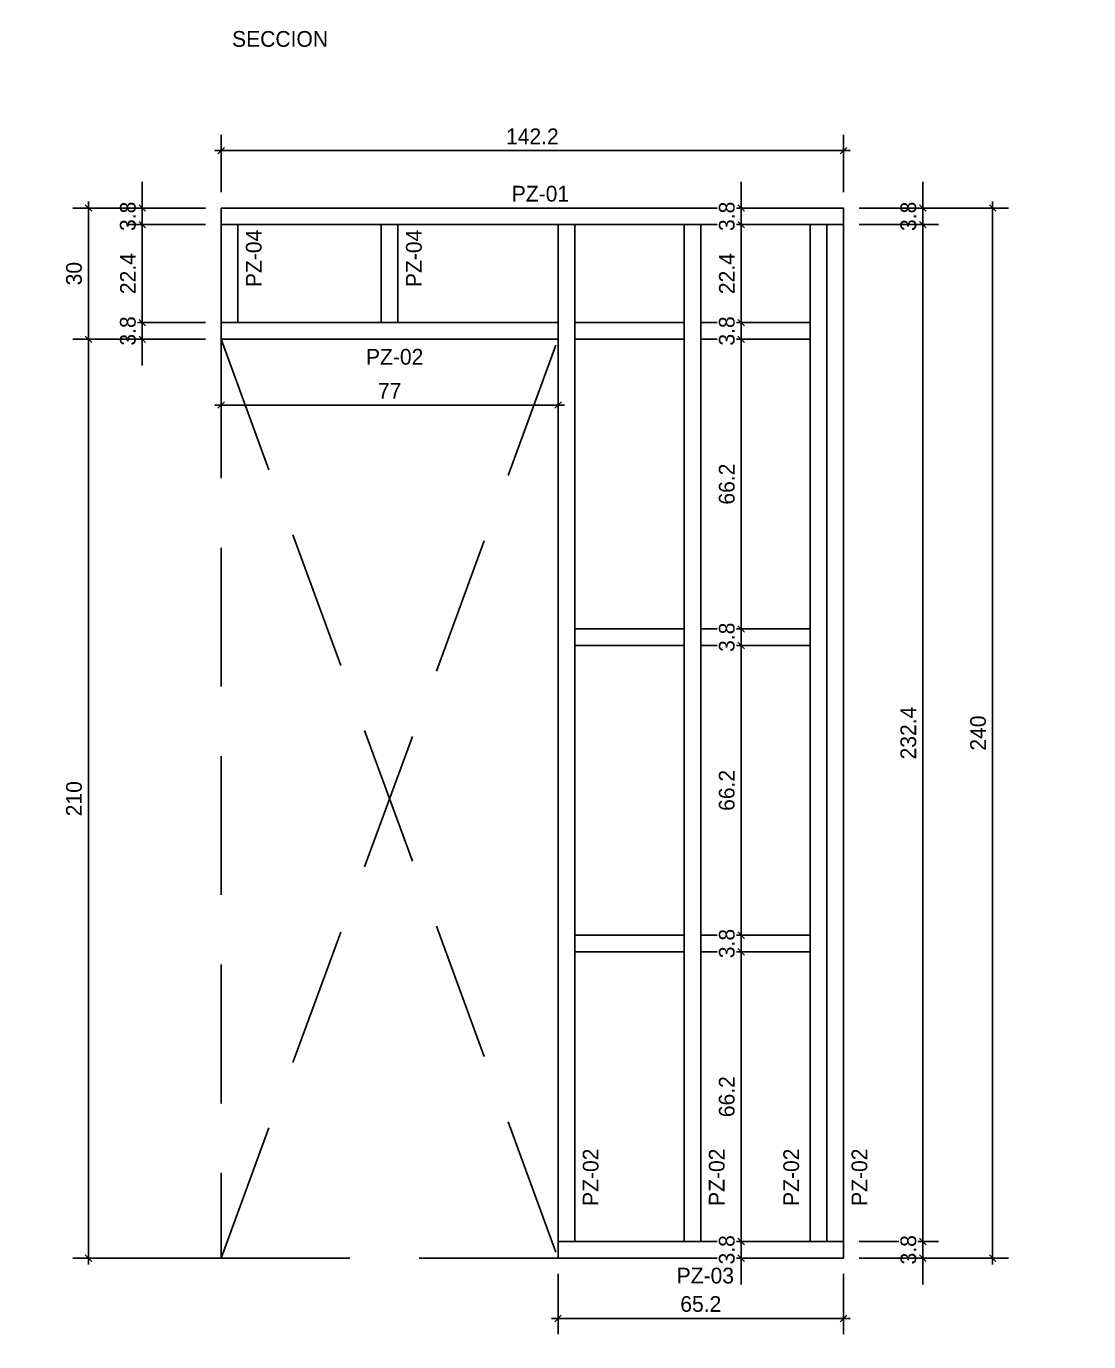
# Model space of a CAD drawing. Header units: millimetres. Extents: x 19458 to 19711, y 4351 to 4752.
# Drawn here: x 19473.089 to 19475.517, y 4521.215 to 4524.221 of the extents above; entities that cross this region are included whole.
import ezdxf

# ---------------------------------------------------------------- set-up
doc = ezdxf.new("R2010")
doc.units = ezdxf.units.MM
doc.linetypes.add('HIDDEN2', pattern=[4.7625, 3.175, -1.5875])
for name, color, linetype in [('0 @ 0.2', 7, 'Continuous'), ('cotas', 1, 'Continuous'), ('cotas @ 500', 1, 'Continuous'), ('PANELES', 2, 'Continuous'), ('TEXTO @ 0.2', 2, 'Continuous')]:
    doc.layers.add(name, color=color, linetype=linetype)
doc.styles.add('century gothic', font='GOTHIC.TTF')
doc.styles.add('COTAS SMC', font='GOTHIC.TTF')
doc.dimstyles.new('ANOTATIVE 100 SMCONSTRUCCIONES', dxfattribs={"dimscale": 0, "dimtxt": 0.18, "dimasz": 0.15, "dimexe": 0.18, "dimexo": 0.09, "dimgap": 0.1, "dimtad": 1, "dimzin": 0, "dimdsep": 46, "dimtxsty": 'century gothic', "dimblk1": 'FLECHA1', "dimblk2": 'FLECHA1', "dimsah": 1, "dimcen": 0.18, "dimdle": 0.075, "dimclrd": 1, "dimclre": 1, "dimclrt": 2, "dimaunit": 1, "dimadec": 0, "dimazin": 0, "dimtfac": 0.75, "dimtix": 1, "dimtmove": 2, "dimatfit": 3, "dimfxl": 0.09, "dimtvp": 1.5, "dimtfill": 1, "dimtolj": 1, "dimtzin": 0, "dimarcsym": 0})
doc.dimstyles.new('ANOTATIVE CM SMCONSTRUCCIONES', dxfattribs={"dimscale": 0, "dimtxt": 0.18, "dimasz": 0.15, "dimexe": 0.18, "dimexo": 0.18, "dimgap": 0.07, "dimtad": 1, "dimdec": 1, "dimlfac": 100, "dimdsep": 46, "dimtxsty": 'century gothic', "dimblk1": 'FLECHA1', "dimblk2": 'FLECHA1', "dimsah": 1, "dimcen": 0.18, "dimdle": 0.075, "dimclrd": 1, "dimclre": 1, "dimclrt": 2, "dimaunit": 1, "dimadec": 0, "dimazin": 2, "dimtfac": 0.75, "dimtdec": 1, "dimtix": 1, "dimtmove": 2, "dimatfit": 3, "dimfxl": 0.09, "dimtvp": 1.5, "dimtfill": 1, "dimtolj": 1, "dimtzin": 0, "dimarcsym": 0})
doc.dimstyles.new('PIES SMCONSTRUCCIONES', dxfattribs={"dimscale": 0, "dimtxt": 0.18, "dimasz": 0.2, "dimexe": 0.18, "dimexo": 0, "dimgap": 0.1, "dimtad": 1, "dimdec": 0, "dimlfac": 39.370079, "dimzin": 0, "dimdsep": 46, "dimlunit": 4, "dimtxsty": 'COTAS SMC', "dimblk1": 'FLECHA1', "dimblk2": 'FLECHA1', "dimsah": 1, "dimcen": 0.2, "dimdle": 0.075, "dimclrd": 1, "dimclre": 1, "dimclrt": 2, "dimaunit": 1, "dimadec": 0, "dimazin": 0, "dimtfac": 0.75, "dimtdec": 0, "dimtix": 1, "dimtmove": 2, "dimatfit": 3, "dimfxl": 0.09, "dimtvp": 1.5, "dimtfill": 1, "dimtolj": 1, "dimtzin": 0, "dimarcsym": 0})

# ---------------------------------------------------------------- blocks, each defined once
blk = doc.blocks.new('FLECHA1')
at = {"color": 4}
blk.add_line((-0.246176, -0.248081), (0.248081, 0.25), dxfattribs=at)
at = {"color": 1}
blk.add_line((-1, 0), (0.496162, 0), dxfattribs=at)
blk = doc.blocks.new('*D419')
at = {"layer": 'cotas', "color": 1, "lineweight": -2, "transparency": 16777216}
for p, q in [((19614.326, 4625.8448), (19614.326, 4700.8448)), ((19570.9836, 4550.8448), (19524.326, 4550.8448)), ((19614.326, 4548.4298), (19614.326, 4550.8448)), ((19570.5339, 4548.4298), (19524.326, 4548.4298)), ((19614.326, 4473.4298), (19614.326, 4398.4298))]:
    blk.add_line(p, q, dxfattribs=at)
at = {"layer": 'Defpoints', "color": 0, "transparency": 16777216}
for p in [(19614.326, 4550.8448), (19615.9836, 4550.8448), (19615.5339, 4548.4298)]:
    blk.add_point(p, dxfattribs=at)
at = {"layer": 'cotas', "color": 1, "lineweight": -2, "transparency": 16777216, "xscale": 75, "yscale": 75, "zscale": 75}
for p, rotation in [((19614.326, 4550.8448), 270), ((19614.326, 4548.4298), 90)]:
    blk.add_blockref('FLECHA1', p, dxfattribs=dict(at, rotation=rotation))
at = {"layer": 'cotas', "color": 2, "transparency": 16777216, "insert": (19517.3376, 4549.6373), "char_height": 90, "attachment_point": 5, "rotation": 90, "style": 'century gothic', "bg_fill": 3, "box_fill_scale": 1.1, "bg_fill_color": 256, "bg_fill_true_color": 13158600, "bg_fill_transparency": 0}
blk.add_mtext('\\A1;2.42', dxfattribs=at)
blk = doc.blocks.new('*D474')
at = {"layer": 'cotas', "color": 1, "lineweight": -2, "transparency": 16777216}
for p, q in [((19620.0128, 4651.7533), (19620.0128, 4751.7533)), ((19620.4168, 4551.7533), (19530.0128, 4551.7533)), ((19620.0128, 4550.5333), (19620.0128, 4551.7533)), ((19620.4168, 4550.5333), (19530.0128, 4550.5333)), ((19620.0128, 4450.5333), (19620.0128, 4350.5333))]:
    blk.add_line(p, q, dxfattribs=at)
at = {"layer": 'Defpoints', "color": 0, "transparency": 16777216}
for p in [(19620.0128, 4551.7533), (19620.4168, 4551.7533), (19620.4168, 4550.5333)]:
    blk.add_point(p, dxfattribs=at)
at = {"layer": 'cotas', "color": 1, "lineweight": -2, "transparency": 16777216, "xscale": 100, "yscale": 100, "zscale": 100}
for p, rotation in [((19620.0128, 4551.7533), 270), ((19620.0128, 4550.5333), 90)]:
    blk.add_blockref('FLECHA1', p, dxfattribs=dict(at, rotation=rotation))
at = {"layer": 'cotas', "color": 2, "transparency": 16777216, "insert": (19523.8809, 4551.1433), "char_height": 90, "attachment_point": 5, "rotation": 90, "style": 'COTAS SMC', "bg_fill": 3, "box_fill_scale": 1.1, "bg_fill_color": 256, "bg_fill_true_color": 13158600, "bg_fill_transparency": 0}
blk.add_mtext("\\A1;4'", dxfattribs=at)
blk = doc.blocks.new('A')
at = {"color": 8, "linetype": 'HIDDEN2', "ltscale": 0.1}
for p, q in [((19473.4537, 4523.5057), (19473.4537, 4521.4057)), ((19473.4537, 4521.4057), (19474.2237, 4523.5057)), ((19473.4537, 4523.5057), (19474.2237, 4521.4057)), ((19474.2237, 4521.4057), (19473.4537, 4521.4057))]:
    blk.add_line(p, q, dxfattribs=at)
at = {"layer": 'PANELES'}
for points in [[(19473.4537, 4523.8057), (19473.4537, 4523.7677), (19474.8761, 4523.7677), (19474.8761, 4523.8057)], [(19473.4537, 4523.5437), (19473.4917, 4523.5437), (19473.4917, 4523.7677), (19473.4537, 4523.7677)], [(19473.8197, 4523.5437), (19473.8577, 4523.5437), (19473.8577, 4523.7677), (19473.8197, 4523.7677)], [(19474.2237, 4521.4437), (19474.2617, 4521.4437), (19474.2617, 4523.7677), (19474.2237, 4523.7677)], [(19474.5119, 4521.4437), (19474.5499, 4521.4437), (19474.5499, 4523.7677), (19474.5119, 4523.7677)], [(19474.8001, 4521.4437), (19474.8381, 4521.4437), (19474.8381, 4523.7677), (19474.8001, 4523.7677)], [(19474.8381, 4521.4437), (19474.8761, 4521.4437), (19474.8761, 4523.7677), (19474.8381, 4523.7677)], [(19473.4537, 4523.5437), (19473.4537, 4523.5057), (19474.2237, 4523.5057), (19474.2237, 4523.5437)], [(19474.2617, 4523.5437), (19474.2617, 4523.5057), (19474.5119, 4523.5057), (19474.5119, 4523.5437)], [(19474.5499, 4523.5437), (19474.5499, 4523.5057), (19474.8001, 4523.5057), (19474.8001, 4523.5437)], [(19474.2617, 4522.8437), (19474.2617, 4522.8057), (19474.5119, 4522.8057), (19474.5119, 4522.8437)], [(19474.5499, 4522.8437), (19474.5499, 4522.8057), (19474.8001, 4522.8057), (19474.8001, 4522.8437)], [(19474.2617, 4522.1437), (19474.2617, 4522.1057), (19474.5119, 4522.1057), (19474.5119, 4522.1437)], [(19474.5499, 4522.1437), (19474.5499, 4522.1057), (19474.8001, 4522.1057), (19474.8001, 4522.1437)], [(19474.2237, 4521.4437), (19474.2237, 4521.4057), (19474.8761, 4521.4057), (19474.8761, 4521.4437)]]:
    blk.add_lwpolyline(points, close=True, dxfattribs=at)
blk = doc.blocks.new('*D742')
at = {"color": 1, "lineweight": -2, "transparency": 16777216}
for p, q in [((19473.5345, 4523.8417), (19473.5345, 4523.9728)), ((19474.9569, 4523.8417), (19474.9569, 4523.9728)), ((19473.5645, 4523.9368), (19474.9269, 4523.9368))]:
    blk.add_line(p, q, dxfattribs=at)
at = {"layer": 'Defpoints', "color": 0, "transparency": 16777216}
for p in [(19474.9569, 4523.9368), (19473.5345, 4523.8057), (19474.9569, 4523.8057)]:
    blk.add_point(p, dxfattribs=at)
at = {"color": 1, "lineweight": -2, "transparency": 16777216, "xscale": 0.03, "yscale": 0.03, "zscale": 0.03, "rotation": 180}
blk.add_blockref('FLECHA1', (19473.5345, 4523.9368), dxfattribs=at)
at = {"color": 1, "lineweight": -2, "transparency": 16777216, "xscale": 0.03, "yscale": 0.03, "zscale": 0.03}
blk.add_blockref('FLECHA1', (19474.9569, 4523.9368), dxfattribs=at)
at = {"color": 2, "transparency": 16777216, "insert": (19474.2457, 4523.9695), "char_height": 0.036, "attachment_point": 5, "style": 'century gothic', "bg_fill": 3, "box_fill_scale": 1.1, "bg_fill_color": 256, "bg_fill_true_color": 13158600, "bg_fill_transparency": 0}
blk.add_mtext('\\A1;142.2', dxfattribs=at)
blk = doc.blocks.new('*D743')
at = {"color": 1, "lineweight": -2, "transparency": 16777216}
for p, q in [((19473.3541, 4523.8357), (19473.3541, 4523.8657)), ((19473.4985, 4523.8057), (19473.3181, 4523.8057)), ((19473.3541, 4523.8057), (19473.3541, 4523.7677)), ((19473.4985, 4523.7677), (19473.3181, 4523.7677)), ((19473.3541, 4523.7377), (19473.3541, 4523.7077))]:
    blk.add_line(p, q, dxfattribs=at)
at = {"layer": 'Defpoints', "color": 0, "transparency": 16777216}
for p in [(19473.5345, 4523.8057), (19473.5345, 4523.7677)]:
    blk.add_point(p, dxfattribs=at)
at = {"color": 1, "lineweight": -2, "transparency": 16777216, "xscale": 0.03, "yscale": 0.03, "zscale": 0.03}
for p, rotation in [((19473.3541, 4523.8057), 270), ((19473.3541, 4523.7677), 90)]:
    blk.add_blockref('FLECHA1', p, dxfattribs=dict(at, rotation=rotation))
at = {"color": 2, "transparency": 16777216, "insert": (19473.3212, 4523.7867), "char_height": 0.036, "attachment_point": 5, "rotation": 90, "style": 'century gothic', "bg_fill": 3, "box_fill_scale": 1.1, "bg_fill_color": 256, "bg_fill_true_color": 13158600, "bg_fill_transparency": 0}
blk.add_mtext('\\A1;3.8', dxfattribs=at)
at = {"layer": 'Defpoints', "color": 0, "transparency": 16777216}
blk.add_point((19473.3541, 4523.7677), dxfattribs=at)
blk = doc.blocks.new('*D744')
at = {"color": 1, "lineweight": -2, "transparency": 16777216}
for p, q in [((19473.4985, 4523.7677), (19473.3181, 4523.7677)), ((19473.3541, 4523.7377), (19473.3541, 4523.5737)), ((19473.4985, 4523.5437), (19473.3181, 4523.5437))]:
    blk.add_line(p, q, dxfattribs=at)
at = {"layer": 'Defpoints', "color": 0, "transparency": 16777216}
for p in [(19473.5345, 4523.7677), (19473.3541, 4523.5437), (19473.5345, 4523.5437)]:
    blk.add_point(p, dxfattribs=at)
at = {"color": 1, "lineweight": -2, "transparency": 16777216, "xscale": 0.03, "yscale": 0.03, "zscale": 0.03}
for p, rotation in [((19473.3541, 4523.7677), 90), ((19473.3541, 4523.5437), 270)]:
    blk.add_blockref('FLECHA1', p, dxfattribs=dict(at, rotation=rotation))
at = {"color": 2, "transparency": 16777216, "insert": (19473.3213, 4523.6557), "char_height": 0.036, "attachment_point": 5, "rotation": 90, "style": 'century gothic', "bg_fill": 3, "box_fill_scale": 1.1, "bg_fill_color": 256, "bg_fill_true_color": 13158600, "bg_fill_transparency": 0}
blk.add_mtext('\\A1;22.4', dxfattribs=at)
blk = doc.blocks.new('*D745')
at = {"color": 1, "lineweight": -2, "transparency": 16777216}
for p, q in [((19473.3541, 4523.5737), (19473.3541, 4523.6037)), ((19473.4985, 4523.5437), (19473.3181, 4523.5437)), ((19473.3541, 4523.5437), (19473.3541, 4523.5057)), ((19473.4985, 4523.5057), (19473.3181, 4523.5057)), ((19473.3541, 4523.4757), (19473.3541, 4523.4457))]:
    blk.add_line(p, q, dxfattribs=at)
at = {"layer": 'Defpoints', "color": 0, "transparency": 16777216}
for p in [(19473.5345, 4523.5437), (19473.5345, 4523.5057)]:
    blk.add_point(p, dxfattribs=at)
at = {"color": 1, "lineweight": -2, "transparency": 16777216, "xscale": 0.03, "yscale": 0.03, "zscale": 0.03}
for p, rotation in [((19473.3541, 4523.5437), 270), ((19473.3541, 4523.5057), 90)]:
    blk.add_blockref('FLECHA1', p, dxfattribs=dict(at, rotation=rotation))
at = {"color": 2, "transparency": 16777216, "insert": (19473.3212, 4523.5247), "char_height": 0.036, "attachment_point": 5, "rotation": 90, "style": 'century gothic', "bg_fill": 3, "box_fill_scale": 1.1, "bg_fill_color": 256, "bg_fill_true_color": 13158600, "bg_fill_transparency": 0}
blk.add_mtext('\\A1;3.8', dxfattribs=at)
at = {"layer": 'Defpoints', "color": 0, "transparency": 16777216}
blk.add_point((19473.3541, 4523.5057), dxfattribs=at)
blk = doc.blocks.new('*D746')
at = {"color": 1, "lineweight": -2, "transparency": 16777216}
for p, q in [((19473.4985, 4523.8057), (19473.195, 4523.8057)), ((19473.231, 4523.7757), (19473.231, 4523.5357)), ((19473.4985, 4523.5057), (19473.195, 4523.5057))]:
    blk.add_line(p, q, dxfattribs=at)
at = {"layer": 'Defpoints', "color": 0, "transparency": 16777216}
for p in [(19473.5345, 4523.8057), (19473.231, 4523.5057), (19473.5345, 4523.5057)]:
    blk.add_point(p, dxfattribs=at)
at = {"color": 1, "lineweight": -2, "transparency": 16777216, "xscale": 0.03, "yscale": 0.03, "zscale": 0.03}
for p, rotation in [((19473.231, 4523.8057), 90), ((19473.231, 4523.5057), 270)]:
    blk.add_blockref('FLECHA1', p, dxfattribs=dict(at, rotation=rotation))
at = {"color": 2, "transparency": 16777216, "insert": (19473.1981, 4523.6557), "char_height": 0.036, "attachment_point": 5, "rotation": 90, "style": 'century gothic', "bg_fill": 3, "box_fill_scale": 1.1, "bg_fill_color": 256, "bg_fill_true_color": 13158600, "bg_fill_transparency": 0}
blk.add_mtext('\\A1;30', dxfattribs=at)
blk = doc.blocks.new('*D747')
at = {"color": 1, "lineweight": -2, "transparency": 16777216}
for p, q in [((19473.4985, 4523.5057), (19473.195, 4523.5057)), ((19473.231, 4523.4757), (19473.231, 4521.4357)), ((19473.5791, 4521.4057), (19473.195, 4521.4057))]:
    blk.add_line(p, q, dxfattribs=at)
at = {"layer": 'Defpoints', "color": 0, "transparency": 16777216}
for p in [(19473.5345, 4523.5057), (19473.231, 4521.4057), (19473.6151, 4521.4057)]:
    blk.add_point(p, dxfattribs=at)
at = {"color": 1, "lineweight": -2, "transparency": 16777216, "xscale": 0.03, "yscale": 0.03, "zscale": 0.03}
for p, rotation in [((19473.231, 4523.5057), 90), ((19473.231, 4521.4057), 270)]:
    blk.add_blockref('FLECHA1', p, dxfattribs=dict(at, rotation=rotation))
at = {"color": 2, "transparency": 16777216, "insert": (19473.1981, 4522.4557), "char_height": 0.036, "attachment_point": 5, "rotation": 90, "style": 'century gothic', "bg_fill": 3, "box_fill_scale": 1.1, "bg_fill_color": 256, "bg_fill_true_color": 13158600, "bg_fill_transparency": 0}
blk.add_mtext('\\A1;210', dxfattribs=at)
blk = doc.blocks.new('*D748')
at = {"color": 1, "lineweight": -2, "transparency": 16777216}
for p, q in [((19475.1382, 4523.8357), (19475.1382, 4523.8657)), ((19474.9929, 4523.8057), (19475.1742, 4523.8057)), ((19475.1382, 4523.8057), (19475.1382, 4523.7677)), ((19474.9929, 4523.7677), (19475.1742, 4523.7677)), ((19475.1382, 4523.7377), (19475.1382, 4523.7077))]:
    blk.add_line(p, q, dxfattribs=at)
at = {"layer": 'Defpoints', "color": 0, "transparency": 16777216}
for p in [(19474.9569, 4523.8057), (19474.9569, 4523.7677)]:
    blk.add_point(p, dxfattribs=at)
at = {"color": 1, "lineweight": -2, "transparency": 16777216, "xscale": 0.03, "yscale": 0.03, "zscale": 0.03}
for p, rotation in [((19475.1382, 4523.8057), 270), ((19475.1382, 4523.7677), 90)]:
    blk.add_blockref('FLECHA1', p, dxfattribs=dict(at, rotation=rotation))
at = {"color": 2, "transparency": 16777216, "insert": (19475.1052, 4523.7867), "char_height": 0.036, "attachment_point": 5, "rotation": 90, "style": 'century gothic', "bg_fill": 3, "box_fill_scale": 1.1, "bg_fill_color": 256, "bg_fill_true_color": 13158600, "bg_fill_transparency": 0}
blk.add_mtext('\\A1;3.8', dxfattribs=at)
at = {"layer": 'Defpoints', "color": 0, "transparency": 16777216}
blk.add_point((19475.1382, 4523.7677), dxfattribs=at)
blk = doc.blocks.new('*D749')
at = {"color": 1, "lineweight": -2, "transparency": 16777216}
for p, q in [((19474.9929, 4523.7677), (19475.1742, 4523.7677)), ((19475.1382, 4523.7377), (19475.1382, 4521.4737)), ((19474.9929, 4521.4437), (19475.1742, 4521.4437))]:
    blk.add_line(p, q, dxfattribs=at)
at = {"layer": 'Defpoints', "color": 0, "transparency": 16777216}
for p in [(19474.9569, 4523.7677), (19474.9569, 4521.4437), (19475.1382, 4521.4437)]:
    blk.add_point(p, dxfattribs=at)
at = {"color": 1, "lineweight": -2, "transparency": 16777216, "xscale": 0.03, "yscale": 0.03, "zscale": 0.03}
for p, rotation in [((19475.1382, 4523.7677), 90), ((19475.1382, 4521.4437), 270)]:
    blk.add_blockref('FLECHA1', p, dxfattribs=dict(at, rotation=rotation))
at = {"color": 2, "transparency": 16777216, "insert": (19475.1052, 4522.6057), "char_height": 0.036, "attachment_point": 5, "rotation": 90, "style": 'century gothic', "bg_fill": 3, "box_fill_scale": 1.1, "bg_fill_color": 256, "bg_fill_true_color": 13158600, "bg_fill_transparency": 0}
blk.add_mtext('\\A1;232.4', dxfattribs=at)
blk = doc.blocks.new('*D750')
at = {"color": 1, "lineweight": -2, "transparency": 16777216}
for p, q in [((19475.1382, 4521.4737), (19475.1382, 4521.5037)), ((19474.9929, 4521.4437), (19475.1742, 4521.4437)), ((19475.1382, 4521.4437), (19475.1382, 4521.4057)), ((19474.9929, 4521.4057), (19475.1742, 4521.4057)), ((19475.1382, 4521.3757), (19475.1382, 4521.3457))]:
    blk.add_line(p, q, dxfattribs=at)
at = {"layer": 'Defpoints', "color": 0, "transparency": 16777216}
for p in [(19474.9569, 4521.4437), (19474.9569, 4521.4057)]:
    blk.add_point(p, dxfattribs=at)
at = {"color": 1, "lineweight": -2, "transparency": 16777216, "xscale": 0.03, "yscale": 0.03, "zscale": 0.03}
for p, rotation in [((19475.1382, 4521.4437), 270), ((19475.1382, 4521.4057), 90)]:
    blk.add_blockref('FLECHA1', p, dxfattribs=dict(at, rotation=rotation))
at = {"color": 2, "transparency": 16777216, "insert": (19475.1052, 4521.4247), "char_height": 0.036, "attachment_point": 5, "rotation": 90, "style": 'century gothic', "bg_fill": 3, "box_fill_scale": 1.1, "bg_fill_color": 256, "bg_fill_true_color": 13158600, "bg_fill_transparency": 0}
blk.add_mtext('\\A1;3.8', dxfattribs=at)
at = {"layer": 'Defpoints', "color": 0, "transparency": 16777216}
blk.add_point((19475.1382, 4521.4057), dxfattribs=at)
blk = doc.blocks.new('*D751')
at = {"color": 1, "lineweight": -2, "transparency": 16777216}
for p, q in [((19474.9929, 4523.8057), (19475.3337, 4523.8057)), ((19475.2977, 4521.4357), (19475.2977, 4523.7757)), ((19474.9929, 4521.4057), (19475.3337, 4521.4057))]:
    blk.add_line(p, q, dxfattribs=at)
at = {"layer": 'Defpoints', "color": 0, "transparency": 16777216}
for p in [(19474.9569, 4523.8057), (19475.2977, 4523.8057), (19474.9569, 4521.4057)]:
    blk.add_point(p, dxfattribs=at)
at = {"color": 1, "lineweight": -2, "transparency": 16777216, "xscale": 0.03, "yscale": 0.03, "zscale": 0.03}
for p, rotation in [((19475.2977, 4523.8057), 90), ((19475.2977, 4521.4057), 270)]:
    blk.add_blockref('FLECHA1', p, dxfattribs=dict(at, rotation=rotation))
at = {"color": 2, "transparency": 16777216, "insert": (19475.2647, 4522.6057), "char_height": 0.036, "attachment_point": 5, "rotation": 90, "style": 'century gothic', "bg_fill": 3, "box_fill_scale": 1.1, "bg_fill_color": 256, "bg_fill_true_color": 13158600, "bg_fill_transparency": 0}
blk.add_mtext('\\A1;240', dxfattribs=at)
blk = doc.blocks.new('*D752')
at = {"color": 1, "lineweight": -2, "transparency": 16777216}
for p, q in [((19474.7231, 4521.4737), (19474.7231, 4521.5037)), ((19474.7212, 4521.4437), (19474.7591, 4521.4437)), ((19474.7231, 4521.4057), (19474.7231, 4521.4437)), ((19474.7212, 4521.4057), (19474.7591, 4521.4057)), ((19474.7231, 4521.3757), (19474.7231, 4521.3457))]:
    blk.add_line(p, q, dxfattribs=at)
at = {"color": 1, "lineweight": -2, "transparency": 16777216, "xscale": 0.03, "yscale": 0.03, "zscale": 0.03}
for p, rotation in [((19474.7231, 4521.4437), 270), ((19474.7231, 4521.4057), 90)]:
    blk.add_blockref('FLECHA1', p, dxfattribs=dict(at, rotation=rotation))
at = {"color": 2, "transparency": 16777216, "insert": (19474.6902, 4521.4247), "char_height": 0.036, "attachment_point": 5, "rotation": 90, "style": 'century gothic', "bg_fill": 3, "box_fill_scale": 1.1, "bg_fill_color": 256, "bg_fill_true_color": 13158600, "bg_fill_transparency": 0}
blk.add_mtext('\\A1;3.8', dxfattribs=at)
at = {"layer": 'Defpoints', "color": 0, "transparency": 16777216}
for p in [(19474.6852, 4521.4437), (19474.7231, 4521.4437), (19474.6852, 4521.4057)]:
    blk.add_point(p, dxfattribs=at)
blk = doc.blocks.new('*D753')
at = {"color": 1, "lineweight": -2, "transparency": 16777216}
for p, q in [((19474.7231, 4521.4737), (19474.7231, 4522.0757)), ((19474.7212, 4521.4437), (19474.7591, 4521.4437))]:
    blk.add_line(p, q, dxfattribs=at)
at = {"layer": 'Defpoints', "color": 0, "transparency": 16777216}
for p in [(19474.7231, 4522.1057), (19474.7231, 4522.1057), (19474.6852, 4521.4437)]:
    blk.add_point(p, dxfattribs=at)
at = {"color": 1, "lineweight": -2, "transparency": 16777216, "xscale": 0.03, "yscale": 0.03, "zscale": 0.03}
for p, rotation in [((19474.7231, 4522.1057), 90), ((19474.7231, 4521.4437), 270)]:
    blk.add_blockref('FLECHA1', p, dxfattribs=dict(at, rotation=rotation))
at = {"color": 2, "transparency": 16777216, "insert": (19474.6902, 4521.7747), "char_height": 0.036, "attachment_point": 5, "rotation": 90, "style": 'century gothic', "bg_fill": 3, "box_fill_scale": 1.1, "bg_fill_color": 256, "bg_fill_true_color": 13158600, "bg_fill_transparency": 0}
blk.add_mtext('\\A1;66.2', dxfattribs=at)
blk = doc.blocks.new('*D754')
at = {"color": 1, "lineweight": -2, "transparency": 16777216}
for p, q in [((19474.7231, 4522.1737), (19474.7231, 4522.2037)), ((19474.7231, 4522.1057), (19474.7231, 4522.1437)), ((19474.7231, 4522.0757), (19474.7231, 4522.0457))]:
    blk.add_line(p, q, dxfattribs=at)
at = {"color": 1, "lineweight": -2, "transparency": 16777216, "xscale": 0.03, "yscale": 0.03, "zscale": 0.03}
for p, rotation in [((19474.7231, 4522.1437), 270), ((19474.7231, 4522.1057), 90)]:
    blk.add_blockref('FLECHA1', p, dxfattribs=dict(at, rotation=rotation))
at = {"color": 2, "transparency": 16777216, "insert": (19474.6902, 4522.1247), "char_height": 0.036, "attachment_point": 5, "rotation": 90, "style": 'century gothic', "bg_fill": 3, "box_fill_scale": 1.1, "bg_fill_color": 256, "bg_fill_true_color": 13158600, "bg_fill_transparency": 0}
blk.add_mtext('\\A1;3.8', dxfattribs=at)
at = {"layer": 'Defpoints', "color": 0, "transparency": 16777216}
for p in [(19474.7231, 4522.1437), (19474.7231, 4522.1437), (19474.7231, 4522.1057)]:
    blk.add_point(p, dxfattribs=at)
blk = doc.blocks.new('*D755')
at = {"color": 1, "lineweight": -2, "transparency": 16777216}
blk.add_line((19474.7231, 4522.1737), (19474.7231, 4522.7757), dxfattribs=at)
at = {"layer": 'Defpoints', "color": 0, "transparency": 16777216}
for p in [(19474.7231, 4522.8057), (19474.7231, 4522.8057), (19474.7231, 4522.1437)]:
    blk.add_point(p, dxfattribs=at)
at = {"color": 1, "lineweight": -2, "transparency": 16777216, "xscale": 0.03, "yscale": 0.03, "zscale": 0.03}
for p, rotation in [((19474.7231, 4522.8057), 90), ((19474.7231, 4522.1437), 270)]:
    blk.add_blockref('FLECHA1', p, dxfattribs=dict(at, rotation=rotation))
at = {"color": 2, "transparency": 16777216, "insert": (19474.6902, 4522.4747), "char_height": 0.036, "attachment_point": 5, "rotation": 90, "style": 'century gothic', "bg_fill": 3, "box_fill_scale": 1.1, "bg_fill_color": 256, "bg_fill_true_color": 13158600, "bg_fill_transparency": 0}
blk.add_mtext('\\A1;66.2', dxfattribs=at)
blk = doc.blocks.new('*D756')
at = {"color": 1, "lineweight": -2, "transparency": 16777216}
for p, q in [((19474.7231, 4522.8737), (19474.7231, 4522.9037)), ((19474.7231, 4522.8057), (19474.7231, 4522.8437)), ((19474.7231, 4522.7757), (19474.7231, 4522.7457))]:
    blk.add_line(p, q, dxfattribs=at)
at = {"color": 1, "lineweight": -2, "transparency": 16777216, "xscale": 0.03, "yscale": 0.03, "zscale": 0.03}
for p, rotation in [((19474.7231, 4522.8437), 270), ((19474.7231, 4522.8057), 90)]:
    blk.add_blockref('FLECHA1', p, dxfattribs=dict(at, rotation=rotation))
at = {"color": 2, "transparency": 16777216, "insert": (19474.6902, 4522.8247), "char_height": 0.036, "attachment_point": 5, "rotation": 90, "style": 'century gothic', "bg_fill": 3, "box_fill_scale": 1.1, "bg_fill_color": 256, "bg_fill_true_color": 13158600, "bg_fill_transparency": 0}
blk.add_mtext('\\A1;3.8', dxfattribs=at)
at = {"layer": 'Defpoints', "color": 0, "transparency": 16777216}
for p in [(19474.7231, 4522.8437), (19474.7231, 4522.8437), (19474.7231, 4522.8057)]:
    blk.add_point(p, dxfattribs=at)
blk = doc.blocks.new('*D757')
at = {"color": 1, "lineweight": -2, "transparency": 16777216}
blk.add_line((19474.7231, 4522.8737), (19474.7231, 4523.4757), dxfattribs=at)
at = {"layer": 'Defpoints', "color": 0, "transparency": 16777216}
for p in [(19474.7231, 4523.5057), (19474.7231, 4523.5057), (19474.7231, 4522.8437)]:
    blk.add_point(p, dxfattribs=at)
at = {"color": 1, "lineweight": -2, "transparency": 16777216, "xscale": 0.03, "yscale": 0.03, "zscale": 0.03}
for p, rotation in [((19474.7231, 4523.5057), 90), ((19474.7231, 4522.8437), 270)]:
    blk.add_blockref('FLECHA1', p, dxfattribs=dict(at, rotation=rotation))
at = {"color": 2, "transparency": 16777216, "insert": (19474.6902, 4523.1747), "char_height": 0.036, "attachment_point": 5, "rotation": 90, "style": 'century gothic', "bg_fill": 3, "box_fill_scale": 1.1, "bg_fill_color": 256, "bg_fill_true_color": 13158600, "bg_fill_transparency": 0}
blk.add_mtext('\\A1;66.2', dxfattribs=at)
blk = doc.blocks.new('*D758')
at = {"color": 1, "lineweight": -2, "transparency": 16777216}
for p, q in [((19474.7231, 4523.5737), (19474.7231, 4523.6037)), ((19474.7231, 4523.5057), (19474.7231, 4523.5437)), ((19474.7231, 4523.4757), (19474.7231, 4523.4457))]:
    blk.add_line(p, q, dxfattribs=at)
at = {"color": 1, "lineweight": -2, "transparency": 16777216, "xscale": 0.03, "yscale": 0.03, "zscale": 0.03}
for p, rotation in [((19474.7231, 4523.5437), 270), ((19474.7231, 4523.5057), 90)]:
    blk.add_blockref('FLECHA1', p, dxfattribs=dict(at, rotation=rotation))
at = {"color": 2, "transparency": 16777216, "insert": (19474.6902, 4523.5247), "char_height": 0.036, "attachment_point": 5, "rotation": 90, "style": 'century gothic', "bg_fill": 3, "box_fill_scale": 1.1, "bg_fill_color": 256, "bg_fill_true_color": 13158600, "bg_fill_transparency": 0}
blk.add_mtext('\\A1;3.8', dxfattribs=at)
at = {"layer": 'Defpoints', "color": 0, "transparency": 16777216}
for p in [(19474.7231, 4523.5437), (19474.7231, 4523.5437), (19474.7231, 4523.5057)]:
    blk.add_point(p, dxfattribs=at)
blk = doc.blocks.new('*D759')
at = {"color": 1, "lineweight": -2, "transparency": 16777216}
blk.add_line((19474.7231, 4523.5737), (19474.7231, 4523.7377), dxfattribs=at)
at = {"layer": 'Defpoints', "color": 0, "transparency": 16777216}
for p in [(19474.7231, 4523.7677), (19474.7231, 4523.7677), (19474.7231, 4523.5437)]:
    blk.add_point(p, dxfattribs=at)
at = {"color": 1, "lineweight": -2, "transparency": 16777216, "xscale": 0.03, "yscale": 0.03, "zscale": 0.03}
for p, rotation in [((19474.7231, 4523.7677), 90), ((19474.7231, 4523.5437), 270)]:
    blk.add_blockref('FLECHA1', p, dxfattribs=dict(at, rotation=rotation))
at = {"color": 2, "transparency": 16777216, "insert": (19474.6903, 4523.6557), "char_height": 0.036, "attachment_point": 5, "rotation": 90, "style": 'century gothic', "bg_fill": 3, "box_fill_scale": 1.1, "bg_fill_color": 256, "bg_fill_true_color": 13158600, "bg_fill_transparency": 0}
blk.add_mtext('\\A1;22.4', dxfattribs=at)
blk = doc.blocks.new('*D760')
at = {"color": 1, "lineweight": -2, "transparency": 16777216}
for p, q in [((19474.7231, 4523.8357), (19474.7231, 4523.8657)), ((19474.7231, 4523.7677), (19474.7231, 4523.8057)), ((19474.7231, 4523.7377), (19474.7231, 4523.7077))]:
    blk.add_line(p, q, dxfattribs=at)
at = {"color": 1, "lineweight": -2, "transparency": 16777216, "xscale": 0.03, "yscale": 0.03, "zscale": 0.03}
for p, rotation in [((19474.7231, 4523.8057), 270), ((19474.7231, 4523.7677), 90)]:
    blk.add_blockref('FLECHA1', p, dxfattribs=dict(at, rotation=rotation))
at = {"color": 2, "transparency": 16777216, "insert": (19474.6902, 4523.7867), "char_height": 0.036, "attachment_point": 5, "rotation": 90, "style": 'century gothic', "bg_fill": 3, "box_fill_scale": 1.1, "bg_fill_color": 256, "bg_fill_true_color": 13158600, "bg_fill_transparency": 0}
blk.add_mtext('\\A1;3.8', dxfattribs=at)
at = {"layer": 'Defpoints', "color": 0, "transparency": 16777216}
for p in [(19474.7231, 4523.8057), (19474.7231, 4523.8057), (19474.7231, 4523.7677)]:
    blk.add_point(p, dxfattribs=at)
blk = doc.blocks.new('*D771')
at = {"color": 1, "lineweight": -2, "transparency": 16777216}
for p, q in [((19474.3045, 4521.3697), (19474.3045, 4521.2318)), ((19474.9569, 4521.3697), (19474.9569, 4521.2318)), ((19474.3345, 4521.2678), (19474.9269, 4521.2678))]:
    blk.add_line(p, q, dxfattribs=at)
at = {"layer": 'Defpoints', "color": 0, "transparency": 16777216}
for p in [(19474.3045, 4521.4057), (19474.9569, 4521.4057), (19474.9569, 4521.2678)]:
    blk.add_point(p, dxfattribs=at)
at = {"color": 1, "lineweight": -2, "transparency": 16777216, "xscale": 0.03, "yscale": 0.03, "zscale": 0.03, "rotation": 180}
blk.add_blockref('FLECHA1', (19474.3045, 4521.2678), dxfattribs=at)
at = {"color": 1, "lineweight": -2, "transparency": 16777216, "xscale": 0.03, "yscale": 0.03, "zscale": 0.03}
blk.add_blockref('FLECHA1', (19474.9569, 4521.2678), dxfattribs=at)
at = {"color": 2, "transparency": 16777216, "insert": (19474.6307, 4521.3007), "char_height": 0.036, "attachment_point": 5, "style": 'century gothic', "bg_fill": 3, "box_fill_scale": 1.1, "bg_fill_color": 256, "bg_fill_true_color": 13158600, "bg_fill_transparency": 0}
blk.add_mtext('\\A1;65.2', dxfattribs=at)
blk = doc.blocks.new('*D772')
at = {"color": 1, "lineweight": -2, "transparency": 16777216}
for p, q in [((19473.5345, 4523.4697), (19473.5345, 4523.3194)), ((19474.3045, 4523.4697), (19474.3045, 4523.3194)), ((19473.5645, 4523.3554), (19474.2745, 4523.3554))]:
    blk.add_line(p, q, dxfattribs=at)
at = {"layer": 'Defpoints', "color": 0, "transparency": 16777216}
for p in [(19473.5345, 4523.5057), (19474.3045, 4523.5057), (19474.3045, 4523.3554)]:
    blk.add_point(p, dxfattribs=at)
at = {"color": 1, "lineweight": -2, "transparency": 16777216, "xscale": 0.03, "yscale": 0.03, "zscale": 0.03, "rotation": 180}
blk.add_blockref('FLECHA1', (19473.5345, 4523.3554), dxfattribs=at)
at = {"color": 1, "lineweight": -2, "transparency": 16777216, "xscale": 0.03, "yscale": 0.03, "zscale": 0.03}
blk.add_blockref('FLECHA1', (19474.3045, 4523.3554), dxfattribs=at)
at = {"color": 2, "transparency": 16777216, "insert": (19473.9195, 4523.3879), "char_height": 0.036, "attachment_point": 5, "style": 'century gothic', "bg_fill": 3, "box_fill_scale": 1.1, "bg_fill_color": 256, "bg_fill_true_color": 13158600, "bg_fill_transparency": 0}
blk.add_mtext('\\A1;77', dxfattribs=at)
blk = doc.blocks.new('*U1037')
at = {"layer": 'cotas @ 500'}
dim = blk.add_linear_dim(base=(19614.3260382735, 4550.8448237801), p1=(19615.5338597089, 4548.4298237801), p2=(19615.9836080801, 4550.8448237801), angle=90, dimstyle='ANOTATIVE 100 SMCONSTRUCCIONES', override={"dimscale": 500, "dimtix": 1, "dimtofl": 1, "dimtmove": 1, "dimatfit": 1}, dxfattribs=at)
dim.commit()
dim.dimension.update_dxf_attribs({"geometry": '*D419', "text_midpoint": (19517.3375950376, 4549.6373237801)})
blk = doc.blocks.new('*U1039')
at = {"layer": 'cotas @ 500'}
dim = blk.add_linear_dim(base=(19620.0128, 4551.7533), p1=(19620.4168, 4550.5333), p2=(19620.4168, 4551.7533), angle=90, dimstyle='PIES SMCONSTRUCCIONES', override={"dimscale": 500, "dimtix": 1, "dimtofl": 1, "dimtmove": 2, "dimatfit": 3}, dxfattribs=at)
dim.commit()
dim.dimension.update_dxf_attribs({"geometry": '*D474', "text_midpoint": (19523.8809, 4551.1433)})

msp = doc.modelspace()

# ---------------------------------------------------------------- block references
at = {"layer": 'cotas'}
msp.add_blockref('*U1037', (0, 0), dxfattribs=at)

# ---------------------------------------------------------------- next in the draw order: block references
msp.add_blockref('*U1039', (0, 0), dxfattribs=at)

# ---------------------------------------------------------------- next in the draw order: block references
msp.add_blockref('A', (0.0807, 0))

# ---------------------------------------------------------------- next in the draw order: texts
at = {"layer": 'TEXTO @ 0.2', "color": 2, "insert": (19473.5593, 4524.2102), "char_height": 0.036, "width": 0.271168, "attachment_point": 1, "style": 'century gothic'}
msp.add_mtext('SECCION', dxfattribs=at)
at = {"layer": 'TEXTO @ 0.2', "color": 2, "char_height": 0.036, "width": 0.271168, "attachment_point": 1, "rotation": 90, "style": 'century gothic'}
for s, insert in [('PZ-04', (19473.5908, 4523.625)), ('PZ-04', (19473.9568, 4523.625)), ('PZ-02', (19474.3608, 4521.525)), ('PZ-02', (19474.8193, 4521.525))]:
    msp.add_mtext(s, dxfattribs=dict(at, insert=insert))

# ---------------------------------------------------------------- next in the draw order: dimensions: what is measured, and where the dimension line sits
at = {"layer": '0 @ 0.2'}
dim = msp.add_linear_dim(base=(19474.9569, 4523.9368), p1=(19473.5345, 4523.8057), p2=(19474.9569, 4523.8057), dimstyle='ANOTATIVE CM SMCONSTRUCCIONES', override={"dimscale": 0.2, "dimtix": 1, "dimtofl": 1, "dimtmove": 2, "dimatfit": 3}, dxfattribs=at)
dim.commit()
dim.dimension.update_dxf_attribs({"geometry": '*D742', "text_midpoint": (19474.2457, 4523.9695)})
dim = msp.add_linear_dim(base=(19474.7231, 4521.4437), p1=(19474.6852, 4521.4057), p2=(19474.6852, 4521.4437), angle=90, dimstyle='ANOTATIVE CM SMCONSTRUCCIONES', override={"dimscale": 0.2, "dimtix": 1, "dimtofl": 1, "dimtmove": 2, "dimatfit": 3}, dxfattribs=at)
dim.commit()
dim.dimension.update_dxf_attribs({"geometry": '*D752', "text_midpoint": (19474.6902, 4521.4247)})

# ---------------------------------------------------------------- next in the draw order: texts
at = {"layer": 'TEXTO @ 0.2', "color": 2, "insert": (19474.1986, 4523.8565), "char_height": 0.036, "width": 0.271168, "attachment_point": 1, "style": 'century gothic'}
msp.add_mtext('PZ-01 ', dxfattribs=at)

# ---------------------------------------------------------------- next in the draw order: dimensions: what is measured, and where the dimension line sits
at = {"layer": '0 @ 0.2'}
for base, p1, p2, picture, middle in [((19473.3541, 4523.7677), (19473.5345, 4523.8057), (19473.5345, 4523.7677), '*D743', (19473.3212, 4523.7867)), ((19475.1382, 4523.7677), (19474.9569, 4523.8057), (19474.9569, 4523.7677), '*D748', (19475.1052, 4523.7867)), ((19474.7231, 4522.1057), (19474.6852, 4521.4437), (19474.7231, 4522.1057), '*D753', (19474.6902, 4521.7747))]:
    dim = msp.add_linear_dim(base=base, p1=p1, p2=p2, angle=90, dimstyle='ANOTATIVE CM SMCONSTRUCCIONES', override={"dimscale": 0.2, "dimtix": 1, "dimtofl": 1, "dimtmove": 2, "dimatfit": 3}, dxfattribs=at)
    dim.commit()
    dim.dimension.update_dxf_attribs({"geometry": picture, "text_midpoint": middle})

# ---------------------------------------------------------------- next in the draw order: texts
at = {"layer": 'TEXTO @ 0.2', "color": 2, "insert": (19474.649, 4521.525), "char_height": 0.036, "width": 0.271168, "attachment_point": 1, "rotation": 90, "style": 'century gothic'}
msp.add_mtext('PZ-02', dxfattribs=at)

# ---------------------------------------------------------------- next in the draw order: dimensions: what is measured, and where the dimension line sits
at = {"layer": '0 @ 0.2'}
for base, p1, p2, picture, middle in [((19473.3541, 4523.5437), (19473.5345, 4523.7677), (19473.5345, 4523.5437), '*D744', (19473.3213, 4523.6557)), ((19475.1382, 4521.4437), (19474.9569, 4523.7677), (19474.9569, 4521.4437), '*D749', (19475.1052, 4522.6057)), ((19474.7231, 4522.1437), (19474.7231, 4522.1057), (19474.7231, 4522.1437), '*D754', (19474.6902, 4522.1247))]:
    dim = msp.add_linear_dim(base=base, p1=p1, p2=p2, angle=90, dimstyle='ANOTATIVE CM SMCONSTRUCCIONES', override={"dimscale": 0.2, "dimtix": 1, "dimtofl": 1, "dimtmove": 2, "dimatfit": 3}, dxfattribs=at)
    dim.commit()
    dim.dimension.update_dxf_attribs({"geometry": picture, "text_midpoint": middle})

# ---------------------------------------------------------------- next in the draw order: dimensions: what is measured, and where the dimension line sits
for base, p1, p2, picture, middle in [((19473.3541, 4523.5057), (19473.5345, 4523.5437), (19473.5345, 4523.5057), '*D745', (19473.3212, 4523.5247)), ((19474.7231, 4522.8057), (19474.7231, 4522.1437), (19474.7231, 4522.8057), '*D755', (19474.6902, 4522.4747)), ((19475.1382, 4521.4057), (19474.9569, 4521.4437), (19474.9569, 4521.4057), '*D750', (19475.1052, 4521.4247))]:
    dim = msp.add_linear_dim(base=base, p1=p1, p2=p2, angle=90, dimstyle='ANOTATIVE CM SMCONSTRUCCIONES', override={"dimscale": 0.2, "dimtix": 1, "dimtofl": 1, "dimtmove": 2, "dimatfit": 3}, dxfattribs=at)
    dim.commit()
    dim.dimension.update_dxf_attribs({"geometry": picture, "text_midpoint": middle})

# ---------------------------------------------------------------- next in the draw order: dimensions: what is measured, and where the dimension line sits
for base, p1, p2, picture, middle in [((19473.231, 4523.5057), (19473.5345, 4523.8057), (19473.5345, 4523.5057), '*D746', (19473.1981, 4523.6557)), ((19475.2977, 4523.8057), (19474.9569, 4521.4057), (19474.9569, 4523.8057), '*D751', (19475.2647, 4522.6057)), ((19474.7231, 4522.8437), (19474.7231, 4522.8057), (19474.7231, 4522.8437), '*D756', (19474.6902, 4522.8247))]:
    dim = msp.add_linear_dim(base=base, p1=p1, p2=p2, angle=90, dimstyle='ANOTATIVE CM SMCONSTRUCCIONES', override={"dimscale": 0.2, "dimtix": 1, "dimtofl": 1, "dimtmove": 2, "dimatfit": 3}, dxfattribs=at)
    dim.commit()
    dim.dimension.update_dxf_attribs({"geometry": picture, "text_midpoint": middle})

# ---------------------------------------------------------------- next in the draw order: texts
at = {"layer": 'TEXTO @ 0.2', "color": 2, "insert": (19474.9752, 4521.525), "char_height": 0.036, "width": 0.271168, "attachment_point": 1, "rotation": 90, "style": 'century gothic'}
msp.add_mtext('PZ-02', dxfattribs=at)

# ---------------------------------------------------------------- next in the draw order: dimensions: what is measured, and where the dimension line sits
at = {"layer": '0 @ 0.2'}
for base, p1, p2, picture, middle in [((19473.231, 4521.4057), (19473.5345, 4523.5057), (19473.6151, 4521.4057), '*D747', (19473.1981, 4522.4557)), ((19474.7231, 4523.5057), (19474.7231, 4522.8437), (19474.7231, 4523.5057), '*D757', (19474.6902, 4523.1747))]:
    dim = msp.add_linear_dim(base=base, p1=p1, p2=p2, angle=90, dimstyle='ANOTATIVE CM SMCONSTRUCCIONES', override={"dimscale": 0.2, "dimtix": 1, "dimtofl": 1, "dimtmove": 2, "dimatfit": 3}, dxfattribs=at)
    dim.commit()
    dim.dimension.update_dxf_attribs({"geometry": picture, "text_midpoint": middle})
dim = msp.add_linear_dim(base=(19474.9569, 4521.2678), p1=(19474.3045, 4521.4057), p2=(19474.9569, 4521.4057), dimstyle='ANOTATIVE CM SMCONSTRUCCIONES', override={"dimscale": 0.2, "dimtix": 1, "dimtofl": 1, "dimtmove": 2, "dimatfit": 3}, dxfattribs=at)
dim.commit()
dim.dimension.update_dxf_attribs({"geometry": '*D771', "text_midpoint": (19474.6307, 4521.3007)})

# ---------------------------------------------------------------- next in the draw order: texts
at = {"layer": 'TEXTO @ 0.2', "color": 2, "insert": (19474.5755, 4521.3838), "char_height": 0.036, "width": 0.271168, "attachment_point": 1, "style": 'century gothic'}
msp.add_mtext('PZ-03 ', dxfattribs=at)

# ---------------------------------------------------------------- next in the draw order: dimensions: what is measured, and where the dimension line sits
at = {"layer": '0 @ 0.2'}
dim = msp.add_linear_dim(base=(19474.7231, 4523.5437), p1=(19474.7231, 4523.5057), p2=(19474.7231, 4523.5437), angle=90, dimstyle='ANOTATIVE CM SMCONSTRUCCIONES', override={"dimscale": 0.2, "dimtix": 1, "dimtofl": 1, "dimtmove": 2, "dimatfit": 3}, dxfattribs=at)
dim.commit()
dim.dimension.update_dxf_attribs({"geometry": '*D758', "text_midpoint": (19474.6902, 4523.5247)})
dim = msp.add_linear_dim(base=(19474.3045, 4523.3554), p1=(19473.5345, 4523.5057), p2=(19474.3045, 4523.5057), dimstyle='ANOTATIVE CM SMCONSTRUCCIONES', override={"dimscale": 0.2, "dimtix": 1, "dimtofl": 1, "dimtmove": 2, "dimatfit": 3}, dxfattribs=at)
dim.commit()
dim.dimension.update_dxf_attribs({"geometry": '*D772', "text_midpoint": (19473.9195, 4523.3879)})

# ---------------------------------------------------------------- next in the draw order: texts
at = {"layer": 'TEXTO @ 0.2', "color": 2, "insert": (19473.8654, 4523.4837), "char_height": 0.036, "width": 0.271168, "attachment_point": 1, "style": 'century gothic'}
msp.add_mtext('PZ-02 ', dxfattribs=at)

# ---------------------------------------------------------------- next in the draw order: dimensions: what is measured, and where the dimension line sits
at = {"layer": '0 @ 0.2'}
dim = msp.add_linear_dim(base=(19474.7231, 4523.7677), p1=(19474.7231, 4523.5437), p2=(19474.7231, 4523.7677), angle=90, dimstyle='ANOTATIVE CM SMCONSTRUCCIONES', override={"dimscale": 0.2, "dimtix": 1, "dimtofl": 1, "dimtmove": 2, "dimatfit": 3}, dxfattribs=at)
dim.commit()
dim.dimension.update_dxf_attribs({"geometry": '*D759', "text_midpoint": (19474.6903, 4523.6557)})

# ---------------------------------------------------------------- next in the draw order: dimensions: what is measured, and where the dimension line sits
dim = msp.add_linear_dim(base=(19474.7231, 4523.8057), p1=(19474.7231, 4523.7677), p2=(19474.7231, 4523.8057), angle=90, dimstyle='ANOTATIVE CM SMCONSTRUCCIONES', override={"dimscale": 0.2, "dimtix": 1, "dimtofl": 1, "dimtmove": 2, "dimatfit": 3}, dxfattribs=at)
dim.commit()
dim.dimension.update_dxf_attribs({"geometry": '*D760', "text_midpoint": (19474.6902, 4523.7867)})

doc.saveas('drawing.dxf')
